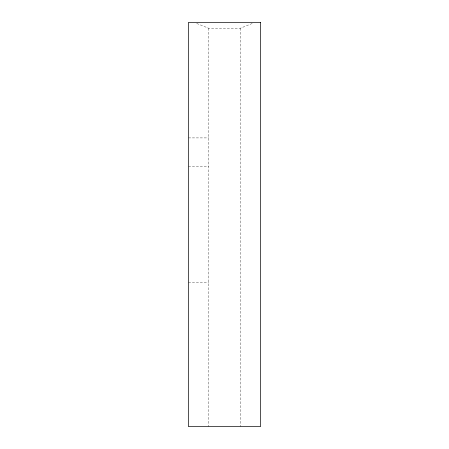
<?xml version="1.0" encoding="UTF-8"?>
<svg xmlns="http://www.w3.org/2000/svg" width="449" height="449" viewBox="0 0 449 449"><rect width="100%" height="100%" fill="white"/><g stroke="black" fill="none" stroke-linecap="round" stroke-linejoin="round"><path stroke-width="0.34" stroke-dasharray="2.25 1.68" d="M196.701 23.455L208.622 28.225L240.378 28.225L252.299 23.455M188.417 137.905L208.622 137.905M188.417 166.77L208.622 166.77M188.417 282.23L208.622 282.23M240.378 28.225L240.378 426.55M208.622 28.225L208.622 426.55"/><path stroke-width="0.67" d="M260.583 22.45L188.417 22.45L188.417 426.55L260.583 426.55L260.583 22.45"/></g></svg>
